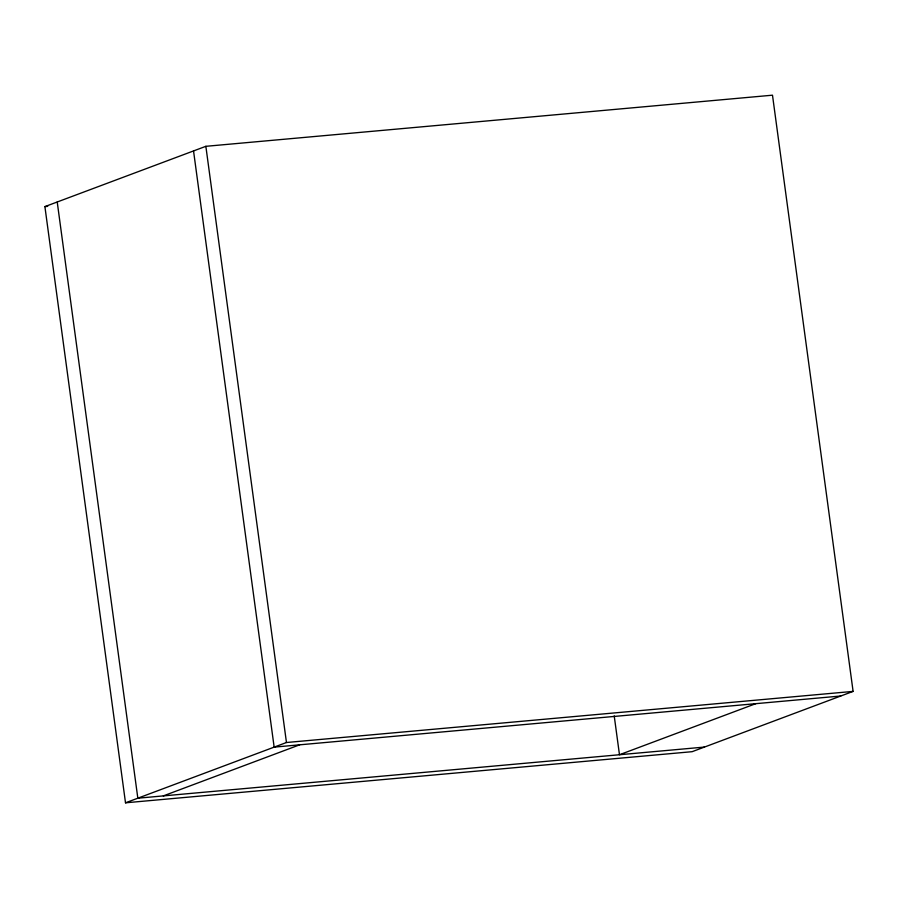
<?xml version="1.0" encoding="UTF-8"?>
<svg xmlns="http://www.w3.org/2000/svg" width="898" height="898" viewBox="0 0 898 898"><rect width="100%" height="100%" fill="white"/><g stroke="black" fill="none" stroke-linecap="round" stroke-linejoin="round"><path stroke-width="1.35" d="M44.9 206.607L205.855 146.318L772.493 95.188L853.1 691.393L692.145 751.682L125.507 802.812L44.9 206.607L47.695 206.36M125.507 802.812L286.462 742.511L853.1 691.393M163.324 795.897L299.64 744.824M755.779 703.673L619.474 754.735L614.21 715.863M840.775 696.006L274.148 747.125L193.541 150.931M704.459 747.069L137.832 798.199L57.225 201.994M205.855 146.318L286.462 742.511"/></g></svg>
